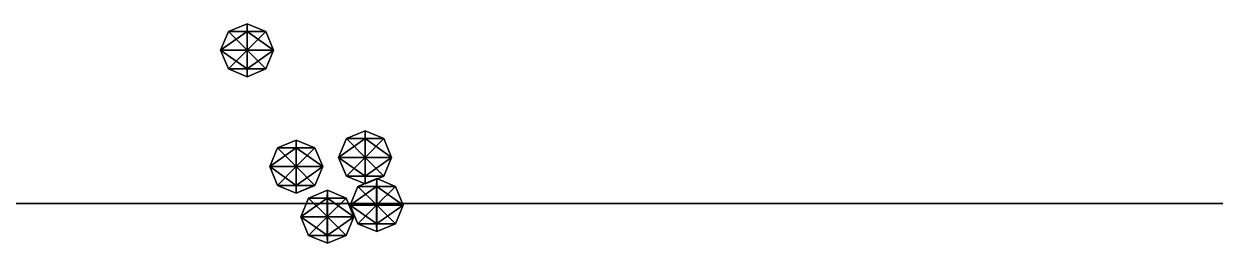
# Model space of a CAD drawing. Header units: metres. Extents: x -221 to 289, y -256 to 250.
# Drawn here: x -67.1 to 112.7, y -256 to -222.8 of the extents above; entities that cross this region are included whole.
import ezdxf

# ---------------------------------------------------------------- set-up
doc = ezdxf.new("R2010")
doc.units = ezdxf.units.M

msp = doc.modelspace()

# ---------------------------------------------------------------- linework, layer by layer
for p, q in [((-33.438538, -222.83356, -672.4853), (-36.26695, -224.00513, -672.4758)), ((-33.438538, -222.83356, -672.4853), (-33.447998, -224.00513, -675.3137)), ((-33.438538, -222.83356, -672.4853), (-30.610126, -224.00513, -672.49475)), ((-33.438538, -222.83356, -672.4853), (-33.429077, -224.00513, -669.65686)), ((-36.26695, -224.00513, -672.4758), (-37.438515, -226.83356, -672.4719)), ((-33.447998, -224.00513, -675.3137), (-37.438515, -226.83356, -672.4719)), ((-33.429077, -224.00513, -669.65686), (-36.26695, -224.00513, -672.4758)), ((-36.26695, -224.00513, -672.4758), (-33.447998, -224.00513, -675.3137)), ((-36.26695, -224.00513, -672.4758), (-33.42516, -226.83356, -668.4853)), ((-33.447998, -224.00513, -675.3137), (-33.451916, -226.83356, -676.4853)), ((-30.610126, -224.00513, -672.49475), (-33.451916, -226.83356, -676.4853)), ((-33.447998, -224.00513, -675.3137), (-30.610126, -224.00513, -672.49475)), ((-30.610126, -224.00513, -672.49475), (-33.429077, -224.00513, -669.65686)), ((-33.429077, -224.00513, -669.65686), (-29.43856, -226.83356, -672.49866)), ((-33.429077, -224.00513, -669.65686), (-33.42516, -226.83356, -668.4853)), ((-30.610126, -224.00513, -672.49475), (-29.43856, -226.83356, -672.49866)), ((-33.42516, -226.83356, -668.4853), (-37.438515, -226.83356, -672.4719)), ((-37.438515, -226.83356, -672.4719), (-33.451916, -226.83356, -676.4853)), ((-37.438515, -226.83356, -672.4719), (-33.429077, -229.66199, -669.65686)), ((-37.438515, -226.83356, -672.4719), (-36.26695, -229.66199, -672.4758)), ((-33.451916, -226.83356, -676.4853), (-36.26695, -229.66199, -672.4758)), ((-33.451916, -226.83356, -676.4853), (-29.43856, -226.83356, -672.49866)), ((-33.451916, -226.83356, -676.4853), (-33.447998, -229.66199, -675.3137)), ((-29.43856, -226.83356, -672.49866), (-33.447998, -229.66199, -675.3137)), ((-33.42516, -226.83356, -668.4853), (-33.429077, -229.66199, -669.65686)), ((-29.43856, -226.83356, -672.49866), (-33.42516, -226.83356, -668.4853)), ((-33.42516, -226.83356, -668.4853), (-30.610126, -229.66199, -672.49475)), ((-29.43856, -226.83356, -672.49866), (-30.610126, -229.66199, -672.49475)), ((-33.429077, -229.66199, -669.65686), (-36.26695, -229.66199, -672.4758)), ((-36.26695, -229.66199, -672.4758), (-33.447998, -229.66199, -675.3137)), ((-36.26695, -229.66199, -672.4758), (-33.438538, -230.83356, -672.4853)), ((-33.447998, -229.66199, -675.3137), (-30.610126, -229.66199, -672.49475)), ((-33.447998, -229.66199, -675.3137), (-33.438538, -230.83356, -672.4853)), ((-30.610126, -229.66199, -672.49475), (-33.438538, -230.83356, -672.4853)), ((-33.429077, -229.66199, -669.65686), (-33.438538, -230.83356, -672.4853)), ((-30.610126, -229.66199, -672.49475), (-33.429077, -229.66199, -669.65686)), ((-15.62854, -239.02089, -671.1368), (-18.456951, -240.19246, -671.1273)), ((-15.62854, -239.02089, -671.1368), (-15.638, -240.19246, -673.9652)), ((-15.62854, -239.02089, -671.1368), (-12.800129, -240.19246, -671.14624)), ((-15.62854, -239.02089, -671.1368), (-15.619081, -240.19246, -668.30835)), ((-26.026245, -240.42336, -666.2519), (-28.854656, -241.59492, -666.24243)), ((-26.026245, -240.42336, -666.2519), (-26.035706, -241.59492, -669.0803)), ((-26.026245, -240.42336, -666.2519), (-23.197834, -241.59492, -666.26135)), ((-26.026245, -240.42336, -666.2519), (-26.016785, -241.59492, -663.42346)), ((-18.456951, -240.19246, -671.1273), (-19.628517, -243.02089, -671.1234)), ((-15.638, -240.19246, -673.9652), (-19.628517, -243.02089, -671.1234)), ((-15.619081, -240.19246, -668.30835), (-18.456951, -240.19246, -671.1273)), ((-18.456951, -240.19246, -671.1273), (-15.638, -240.19246, -673.9652)), ((-18.456951, -240.19246, -671.1273), (-15.615162, -243.02089, -667.1368)), ((-15.638, -240.19246, -673.9652), (-15.641918, -243.02089, -675.1368)), ((-12.800129, -240.19246, -671.14624), (-15.641918, -243.02089, -675.1368)), ((-15.638, -240.19246, -673.9652), (-12.800129, -240.19246, -671.14624)), ((-12.800129, -240.19246, -671.14624), (-15.619081, -240.19246, -668.30835)), ((-15.619081, -240.19246, -668.30835), (-11.628562, -243.02089, -671.15015)), ((-15.619081, -240.19246, -668.30835), (-15.615162, -243.02089, -667.1368)), ((-12.800129, -240.19246, -671.14624), (-11.628562, -243.02089, -671.15015)), ((-28.854656, -241.59492, -666.24243), (-30.026222, -244.42336, -666.2385)), ((-26.035706, -241.59492, -669.0803), (-30.026222, -244.42336, -666.2385)), ((-26.016785, -241.59492, -663.42346), (-28.854656, -241.59492, -666.24243)), ((-28.854656, -241.59492, -666.24243), (-26.035706, -241.59492, -669.0803)), ((-28.854656, -241.59492, -666.24243), (-26.012867, -244.42336, -662.2519)), ((-26.035706, -241.59492, -669.0803), (-26.039623, -244.42336, -670.2519)), ((-23.197834, -241.59492, -666.26135), (-26.039623, -244.42336, -670.2519)), ((-26.035706, -241.59492, -669.0803), (-23.197834, -241.59492, -666.26135)), ((-23.197834, -241.59492, -666.26135), (-26.016785, -241.59492, -663.42346)), ((-26.016785, -241.59492, -663.42346), (-22.026268, -244.42336, -666.26526)), ((-26.016785, -241.59492, -663.42346), (-26.012867, -244.42336, -662.2519)), ((-23.197834, -241.59492, -666.26135), (-22.026268, -244.42336, -666.26526)), ((-26.012867, -244.42336, -662.2519), (-30.026222, -244.42336, -666.2385)), ((-30.026222, -244.42336, -666.2385), (-26.039623, -244.42336, -670.2519)), ((-30.026222, -244.42336, -666.2385), (-26.016785, -247.25179, -663.42346)), ((-30.026222, -244.42336, -666.2385), (-28.854656, -247.25179, -666.24243)), ((-26.039623, -244.42336, -670.2519), (-28.854656, -247.25179, -666.24243)), ((-26.039623, -244.42336, -670.2519), (-22.026268, -244.42336, -666.26526)), ((-26.039623, -244.42336, -670.2519), (-26.035706, -247.25179, -669.0803)), ((-22.026268, -244.42336, -666.26526), (-26.035706, -247.25179, -669.0803)), ((-26.012867, -244.42336, -662.2519), (-26.016785, -247.25179, -663.42346)), ((-22.026268, -244.42336, -666.26526), (-26.012867, -244.42336, -662.2519)), ((-26.012867, -244.42336, -662.2519), (-23.197834, -247.25179, -666.26135)), ((-22.026268, -244.42336, -666.26526), (-23.197834, -247.25179, -666.26135)), ((-15.615162, -243.02089, -667.1368), (-19.628517, -243.02089, -671.1234)), ((-19.628517, -243.02089, -671.1234), (-15.641918, -243.02089, -675.1368)), ((-19.628517, -243.02089, -671.1234), (-15.619081, -245.84932, -668.30835)), ((-19.628517, -243.02089, -671.1234), (-18.456951, -245.84932, -671.1273)), ((-15.641918, -243.02089, -675.1368), (-18.456951, -245.84932, -671.1273)), ((-15.641918, -243.02089, -675.1368), (-11.628562, -243.02089, -671.15015)), ((-15.641918, -243.02089, -675.1368), (-15.638, -245.84932, -673.9652)), ((-11.628562, -243.02089, -671.15015), (-15.638, -245.84932, -673.9652)), ((-15.615162, -243.02089, -667.1368), (-15.619081, -245.84932, -668.30835)), ((-11.628562, -243.02089, -671.15015), (-15.615162, -243.02089, -667.1368)), ((-15.615162, -243.02089, -667.1368), (-12.800129, -245.84932, -671.14624)), ((-11.628562, -243.02089, -671.15015), (-12.800129, -245.84932, -671.14624)), ((-15.619081, -245.84932, -668.30835), (-18.456951, -245.84932, -671.1273)), ((-18.456951, -245.84932, -671.1273), (-15.638, -245.84932, -673.9652)), ((-18.456951, -245.84932, -671.1273), (-15.62854, -247.02089, -671.1368)), ((-13.875916, -246.23398, -668.46155), (-16.704327, -247.40555, -668.4521)), ((-15.638, -245.84932, -673.9652), (-12.800129, -245.84932, -671.14624)), ((-15.638, -245.84932, -673.9652), (-15.62854, -247.02089, -671.1368)), ((-12.800129, -245.84932, -671.14624), (-15.62854, -247.02089, -671.1368)), ((-15.619081, -245.84932, -668.30835), (-15.62854, -247.02089, -671.1368)), ((-12.800129, -245.84932, -671.14624), (-15.619081, -245.84932, -668.30835)), ((-13.875916, -246.23398, -668.46155), (-13.885375, -247.40555, -671.29)), ((-13.875916, -246.23398, -668.46155), (-11.047504, -247.40555, -668.471)), ((-13.875916, -246.23398, -668.46155), (-13.866456, -247.40555, -665.6331)), ((-26.016785, -247.25179, -663.42346), (-28.854656, -247.25179, -666.24243)), ((-28.854656, -247.25179, -666.24243), (-26.035706, -247.25179, -669.0803)), ((-28.854656, -247.25179, -666.24243), (-26.026245, -248.42336, -666.2519)), ((-26.035706, -247.25179, -669.0803), (-23.197834, -247.25179, -666.26135)), ((-26.035706, -247.25179, -669.0803), (-26.026245, -248.42336, -666.2519)), ((-23.197834, -247.25179, -666.26135), (-26.026245, -248.42336, -666.2519)), ((-26.016785, -247.25179, -663.42346), (-26.026245, -248.42336, -666.2519)), ((-23.197834, -247.25179, -666.26135), (-26.016785, -247.25179, -663.42346)), ((-21.323456, -248, -673.6062), (-24.151867, -249.17157, -673.59674)), ((-21.323456, -248, -673.6062), (-21.332916, -249.17157, -676.43463)), ((-21.323456, -248, -673.6062), (-18.495045, -249.17157, -673.61566)), ((-21.323456, -248, -673.6062), (-21.313995, -249.17157, -670.7778)), ((-16.704327, -247.40555, -668.4521), (-17.875893, -250.23398, -668.4482)), ((-13.885375, -247.40555, -671.29), (-17.875893, -250.23398, -668.4482)), ((-13.866456, -247.40555, -665.6331), (-16.704327, -247.40555, -668.4521)), ((-16.704327, -247.40555, -668.4521), (-13.885375, -247.40555, -671.29)), ((-16.704327, -247.40555, -668.4521), (-13.862537, -250.23398, -664.46155)), ((-13.885375, -247.40555, -671.29), (-13.889294, -250.23398, -672.46155)), ((-11.047504, -247.40555, -668.471), (-13.889294, -250.23398, -672.46155)), ((-13.885375, -247.40555, -671.29), (-11.047504, -247.40555, -668.471)), ((-11.047504, -247.40555, -668.471), (-13.866456, -247.40555, -665.6331)), ((-13.866456, -247.40555, -665.6331), (-9.875937, -250.23398, -668.4749)), ((-13.866456, -247.40555, -665.6331), (-13.862537, -250.23398, -664.46155)), ((-11.047504, -247.40555, -668.471), (-9.875937, -250.23398, -668.4749)), ((-24.151867, -249.17157, -673.59674), (-25.323433, -252, -673.59283)), ((-21.332916, -249.17157, -676.43463), (-25.323433, -252, -673.59283)), ((-21.313995, -249.17157, -670.7778), (-24.151867, -249.17157, -673.59674)), ((-24.151867, -249.17157, -673.59674), (-21.332916, -249.17157, -676.43463)), ((-24.151867, -249.17157, -673.59674), (-21.310078, -252, -669.6062)), ((-21.332916, -249.17157, -676.43463), (-21.336834, -252, -677.6062)), ((-18.495045, -249.17157, -673.61566), (-21.336834, -252, -677.6062)), ((-21.332916, -249.17157, -676.43463), (-18.495045, -249.17157, -673.61566)), ((-18.495045, -249.17157, -673.61566), (-21.313995, -249.17157, -670.7778)), ((-21.313995, -249.17157, -670.7778), (-17.323479, -252, -673.61957)), ((-21.313995, -249.17157, -670.7778), (-21.310078, -252, -669.6062)), ((-18.495045, -249.17157, -673.61566), (-17.323479, -252, -673.61957)), ((282.23785, -250, -1012.2637), (-217.75938, -250, -1010.5914)), ((-217.75938, -250, -1010.5914), (282.23785, -250, -1012.2637)), ((282.23785, -250, -1012.2637), (-217.75938, -250, -1010.5914)), ((-217.75938, -250, -1010.5914), (282.23785, -250, -1012.2637)), ((282.23785, -250, -1012.2637), (-217.75938, -250, -1010.5914)), ((-217.75938, -250, -1010.5914), (282.23785, -250, -1012.2637)), ((282.23785, -250, -1012.2637), (-217.75938, -250, -1010.5914)), ((-217.75938, -250, -1010.5914), (282.23785, -250, -1012.2637)), ((282.23785, -250, -1012.2637), (-217.75938, -250, -1010.5914)), ((-217.75938, -250, -1010.5914), (282.23785, -250, -1012.2637)), ((282.23785, -250, -1012.2637), (-217.75938, -250, -1010.5914)), ((-217.75938, -250, -1010.5914), (282.23785, -250, -1012.2637)), ((282.23785, -250, -1012.2637), (-217.75938, -250, -1010.5914)), ((-217.75938, -250, -1010.5914), (282.23785, -250, -1012.2637)), ((282.23785, -250, -1012.2637), (-217.75938, -250, -1010.5914)), ((-217.75938, -250, -1010.5914), (282.23785, -250, -1012.2637)), ((282.23785, -250, -1012.2637), (-217.75938, -250, -1010.5914)), ((-217.75938, -250, -1010.5914), (282.23785, -250, -1012.2637)), ((282.23785, -250, -1012.2637), (-217.75938, -250, -1010.5914)), ((-217.75938, -250, -1010.5914), (282.23785, -250, -1012.2637)), ((282.23785, -250, -1012.2637), (-217.75938, -250, -1010.5914)), ((-217.75938, -250, -1010.5914), (282.23785, -250, -1012.2637)), ((282.23785, -250, -1012.2637), (-217.75938, -250, -1010.5914)), ((-217.75938, -250, -1010.5914), (282.23785, -250, -1012.2637)), ((282.23785, -250, -1012.2637), (-217.75938, -250, -1010.5914)), ((-217.75938, -250, -1010.5914), (282.23785, -250, -1012.2637)), ((282.23785, -250, -1012.2637), (-217.75938, -250, -1010.5914)), ((-217.75938, -250, -1010.5914), (282.23785, -250, -1012.2637)), ((282.23785, -250, -1012.2637), (-217.75938, -250, -1010.5914)), ((-217.75938, -250, -1010.5914), (282.23785, -250, -1012.2637)), ((282.23785, -250, -1012.2637), (-217.75938, -250, -1010.5914)), ((-217.75938, -250, -1010.5914), (282.23785, -250, -1012.2637)), ((282.23785, -250, -1012.2637), (-217.75938, -250, -1010.5914)), ((-217.75938, -250, -1010.5914), (282.23785, -250, -1012.2637)), ((282.23785, -250, -1012.2637), (-217.75938, -250, -1010.5914)), ((-217.75938, -250, -1010.5914), (282.23785, -250, -1012.2637)), ((282.23785, -250, -1012.2637), (-217.75938, -250, -1010.5914)), ((-217.75938, -250, -1010.5914), (282.23785, -250, -1012.2637)), ((282.23785, -250, -1012.2637), (-217.75938, -250, -1010.5914)), ((-217.75938, -250, -1010.5914), (282.23785, -250, -1012.2637)), ((282.23785, -250, -1012.2637), (-217.75938, -250, -1010.5914)), ((-217.75938, -250, -1010.5914), (282.23785, -250, -1012.2637)), ((282.23785, -250, -1012.2637), (-217.75938, -250, -1010.5914)), ((-217.75938, -250, -1010.5914), (282.23785, -250, -1012.2637)), ((282.23785, -250, -1012.2637), (-217.75938, -250, -1010.5914)), ((-217.75938, -250, -1010.5914), (282.23785, -250, -1012.2637)), ((282.23785, -250, -1012.2637), (-217.75938, -250, -1010.5914)), ((-217.75938, -250, -1010.5914), (282.23785, -250, -1012.2637)), ((282.23785, -250, -1012.2637), (-217.75938, -250, -1010.5914)), ((-217.75938, -250, -1010.5914), (282.23785, -250, -1012.2637)), ((282.23785, -250, -1012.2637), (-217.75938, -250, -1010.5914)), ((-217.75938, -250, -1010.5914), (282.23785, -250, -1012.2637)), ((282.23785, -250, -1012.2637), (-217.75938, -250, -1010.5914)), ((-217.75938, -250, -1010.5914), (282.23785, -250, -1012.2637)), ((282.23785, -250, -1012.2637), (-217.75938, -250, -1010.5914)), ((-217.75938, -250, -1010.5914), (282.23785, -250, -1012.2637)), ((282.23785, -250, -1012.2637), (-217.75938, -250, -1010.5914)), ((-217.75938, -250, -1010.5914), (282.23785, -250, -1012.2637)), ((282.23785, -250, -1012.2637), (-217.75938, -250, -1010.5914)), ((-217.75938, -250, -1010.5914), (282.23785, -250, -1012.2637)), ((282.23785, -250, -1012.2637), (-217.75938, -250, -1010.5914)), ((-217.75938, -250, -1010.5914), (282.23785, -250, -1012.2637)), ((282.23785, -250, -1012.2637), (-217.75938, -250, -1010.5914)), ((-217.75938, -250, -1010.5914), (282.23785, -250, -1012.2637)), ((282.23785, -250, -1012.2637), (-217.75938, -250, -1010.5914)), ((-217.75938, -250, -1010.5914), (282.23785, -250, -1012.2637)), ((282.23785, -250, -1012.2637), (-217.75938, -250, -1010.5914)), ((-217.75938, -250, -1010.5914), (282.23785, -250, -1012.2637)), ((282.23785, -250, -1012.2637), (-217.75938, -250, -1010.5914)), ((-217.75938, -250, -1010.5914), (282.23785, -250, -1012.2637)), ((282.23785, -250, -1012.2637), (-217.75938, -250, -1010.5914)), ((-217.75938, -250, -1010.5914), (282.23785, -250, -1012.2637)), ((282.23785, -250, -1012.2637), (-217.75938, -250, -1010.5914)), ((-217.75938, -250, -1010.5914), (282.23785, -250, -1012.2637)), ((282.23785, -250, -1012.2637), (-217.75938, -250, -1010.5914)), ((-217.75938, -250, -1010.5914), (282.23785, -250, -1012.2637)), ((282.23785, -250, -1012.2637), (-217.75938, -250, -1010.5914)), ((-217.75938, -250, -1010.5914), (282.23785, -250, -1012.2637)), ((282.23785, -250, -1012.2637), (-217.75938, -250, -1010.5914)), ((-217.75938, -250, -1010.5914), (282.23785, -250, -1012.2637)), ((282.23785, -250, -1012.2637), (-217.75938, -250, -1010.5914)), ((-217.75938, -250, -1010.5914), (282.23785, -250, -1012.2637)), ((282.23785, -250, -1012.2637), (-217.75938, -250, -1010.5914)), ((-217.75938, -250, -1010.5914), (282.23785, -250, -1012.2637)), ((282.23785, -250, -1012.2637), (-217.75938, -250, -1010.5914)), ((-217.75938, -250, -1010.5914), (282.23785, -250, -1012.2637)), ((282.23785, -250, -1012.2637), (-217.75938, -250, -1010.5914)), ((-217.75938, -250, -1010.5914), (282.23785, -250, -1012.2637)), ((282.23785, -250, -1012.2637), (-217.75938, -250, -1010.5914)), ((-217.75938, -250, -1010.5914), (282.23785, -250, -1012.2637)), ((282.23785, -250, -1012.2637), (-217.75938, -250, -1010.5914)), ((-217.75938, -250, -1010.5914), (282.23785, -250, -1012.2637)), ((282.23785, -250, -1012.2637), (-217.75938, -250, -1010.5914)), ((-217.75938, -250, -1010.5914), (282.23785, -250, -1012.2637)), ((282.23785, -250, -1012.2637), (-217.75938, -250, -1010.5914)), ((-217.75938, -250, -1010.5914), (282.23785, -250, -1012.2637)), ((282.23785, -250, -1012.2637), (-217.75938, -250, -1010.5914)), ((-217.75938, -250, -1010.5914), (282.23785, -250, -1012.2637)), ((282.23785, -250, -1012.2637), (-217.75938, -250, -1010.5914)), ((-217.75938, -250, -1010.5914), (282.23785, -250, -1012.2637)), ((282.23785, -250, -1012.2637), (-217.75938, -250, -1010.5914)), ((-217.75938, -250, -1010.5914), (282.23785, -250, -1012.2637)), ((282.23785, -250, -1012.2637), (-217.75938, -250, -1010.5914)), ((-217.75938, -250, -1010.5914), (282.23785, -250, -1012.2637)), ((282.23785, -250, -1012.2637), (-217.75938, -250, -1010.5914)), ((-217.75938, -250, -1010.5914), (282.23785, -250, -1012.2637)), ((282.23785, -250, -1012.2637), (-217.75938, -250, -1010.5914)), ((-217.75938, -250, -1010.5914), (282.23785, -250, -1012.2637)), ((282.23785, -250, -1012.2637), (-217.75938, -250, -1010.5914)), ((-217.75938, -250, -1010.5914), (282.23785, -250, -1012.2637)), ((282.23785, -250, -1012.2637), (-217.75938, -250, -1010.5914)), ((-217.75938, -250, -1010.5914), (282.23785, -250, -1012.2637)), ((282.23785, -250, -1012.2637), (-217.75938, -250, -1010.5914)), ((-217.75938, -250, -1010.5914), (282.23785, -250, -1012.2637)), ((282.23785, -250, -1012.2637), (-217.75938, -250, -1010.5914)), ((-217.75938, -250, -1010.5914), (282.23785, -250, -1012.2637)), ((282.23785, -250, -1012.2637), (-217.75938, -250, -1010.5914)), ((-217.75938, -250, -1010.5914), (282.23785, -250, -1012.2637)), ((282.23785, -250, -1012.2637), (-217.75938, -250, -1010.5914)), ((-217.75938, -250, -1010.5914), (282.23785, -250, -1012.2637)), ((282.23785, -250, -1012.2637), (-217.75938, -250, -1010.5914)), ((-217.75938, -250, -1010.5914), (282.23785, -250, -1012.2637)), ((282.23785, -250, -1012.2637), (-217.75938, -250, -1010.5914)), ((-217.75938, -250, -1010.5914), (282.23785, -250, -1012.2637)), ((282.23785, -250, -1012.2637), (-217.75938, -250, -1010.5914)), ((-217.75938, -250, -1010.5914), (282.23785, -250, -1012.2637)), ((282.23785, -250, -1012.2637), (-217.75938, -250, -1010.5914)), ((-217.75938, -250, -1010.5914), (282.23785, -250, -1012.2637)), ((282.23785, -250, -1012.2637), (-217.75938, -250, -1010.5914)), ((-217.75938, -250, -1010.5914), (282.23785, -250, -1012.2637)), ((282.23785, -250, -1012.2637), (-217.75938, -250, -1010.5914)), ((-217.75938, -250, -1010.5914), (282.23785, -250, -1012.2637)), ((282.23785, -250, -1012.2637), (-217.75938, -250, -1010.5914)), ((-217.75938, -250, -1010.5914), (282.23785, -250, -1012.2637)), ((282.23785, -250, -1012.2637), (-217.75938, -250, -1010.5914)), ((-217.75938, -250, -1010.5914), (282.23785, -250, -1012.2637)), ((282.23785, -250, -1012.2637), (-217.75938, -250, -1010.5914)), ((-217.75938, -250, -1010.5914), (282.23785, -250, -1012.2637)), ((282.23785, -250, -1012.2637), (-217.75938, -250, -1010.5914)), ((-217.75938, -250, -1010.5914), (282.23785, -250, -1012.2637)), ((282.23785, -250, -1012.2637), (-217.75938, -250, -1010.5914)), ((-217.75938, -250, -1010.5914), (282.23785, -250, -1012.2637)), ((282.23785, -250, -1012.2637), (-217.75938, -250, -1010.5914)), ((-217.75938, -250, -1010.5914), (282.23785, -250, -1012.2637)), ((282.23785, -250, -1012.2637), (-217.75938, -250, -1010.5914)), ((-217.75938, -250, -1010.5914), (282.23785, -250, -1012.2637)), ((282.23785, -250, -1012.2637), (-217.75938, -250, -1010.5914)), ((-217.75938, -250, -1010.5914), (282.23785, -250, -1012.2637)), ((282.23785, -250, -1012.2637), (-217.75938, -250, -1010.5914)), ((-217.75938, -250, -1010.5914), (282.23785, -250, -1012.2637)), ((282.23785, -250, -1012.2637), (-217.75938, -250, -1010.5914)), ((-217.75938, -250, -1010.5914), (282.23785, -250, -1012.2637)), ((282.23785, -250, -1012.2637), (-217.75938, -250, -1010.5914)), ((-217.75938, -250, -1010.5914), (282.23785, -250, -1012.2637)), ((282.23785, -250, -1012.2637), (-217.75938, -250, -1010.5914)), ((-217.75938, -250, -1010.5914), (282.23785, -250, -1012.2637)), ((282.23785, -250, -1012.2637), (-217.75938, -250, -1010.5914)), ((-217.75938, -250, -1010.5914), (282.23785, -250, -1012.2637)), ((282.23785, -250, -1012.2637), (-217.75938, -250, -1010.5914)), ((-217.75938, -250, -1010.5914), (282.23785, -250, -1012.2637)), ((282.23785, -250, -1012.2637), (-217.75938, -250, -1010.5914)), ((-217.75938, -250, -1010.5914), (282.23785, -250, -1012.2637)), ((282.23785, -250, -1012.2637), (-217.75938, -250, -1010.5914)), ((-217.75938, -250, -1010.5914), (282.23785, -250, -1012.2637)), ((282.23785, -250, -1012.2637), (-217.75938, -250, -1010.5914)), ((-217.75938, -250, -1010.5914), (282.23785, -250, -1012.2637)), ((282.23785, -250, -1012.2637), (-217.75938, -250, -1010.5914)), ((-217.75938, -250, -1010.5914), (282.23785, -250, -1012.2637)), ((282.23785, -250, -1012.2637), (-217.75938, -250, -1010.5914)), ((-217.75938, -250, -1010.5914), (282.23785, -250, -1012.2637)), ((282.23785, -250, -1012.2637), (-217.75938, -250, -1010.5914)), ((-217.75938, -250, -1010.5914), (282.23785, -250, -1012.2637)), ((282.23785, -250, -1012.2637), (-217.75938, -250, -1010.5914)), ((-217.75938, -250, -1010.5914), (282.23785, -250, -1012.2637)), ((282.23785, -250, -1012.2637), (-217.75938, -250, -1010.5914)), ((-217.75938, -250, -1010.5914), (282.23785, -250, -1012.2637)), ((282.23785, -250, -1012.2637), (-217.75938, -250, -1010.5914)), ((-217.75938, -250, -1010.5914), (282.23785, -250, -1012.2637)), ((282.23785, -250, -1012.2637), (-217.75938, -250, -1010.5914)), ((-217.75938, -250, -1010.5914), (282.23785, -250, -1012.2637)), ((282.23785, -250, -1012.2637), (-217.75938, -250, -1010.5914)), ((-217.75938, -250, -1010.5914), (282.23785, -250, -1012.2637)), ((282.23785, -250, -1012.2637), (-217.75938, -250, -1010.5914)), ((-217.75938, -250, -1010.5914), (282.23785, -250, -1012.2637)), ((282.23785, -250, -1012.2637), (-217.75938, -250, -1010.5914)), ((-217.75938, -250, -1010.5914), (282.23785, -250, -1012.2637)), ((282.23785, -250, -1012.2637), (-217.75938, -250, -1010.5914)), ((-217.75938, -250, -1010.5914), (282.23785, -250, -1012.2637)), ((282.23785, -250, -1012.2637), (-217.75938, -250, -1010.5914)), ((-217.75938, -250, -1010.5914), (282.23785, -250, -1012.2637)), ((282.23785, -250, -1012.2637), (-217.75938, -250, -1010.5914)), ((-217.75938, -250, -1010.5914), (282.23785, -250, -1012.2637)), ((282.23785, -250, -1012.2637), (-217.75938, -250, -1010.5914)), ((-217.75938, -250, -1010.5914), (282.23785, -250, -1012.2637)), ((282.23785, -250, -1012.2637), (-217.75938, -250, -1010.5914)), ((-217.75938, -250, -1010.5914), (282.23785, -250, -1012.2637)), ((282.23785, -250, -1012.2637), (-217.75938, -250, -1010.5914)), ((-217.75938, -250, -1010.5914), (282.23785, -250, -1012.2637)), ((282.23785, -250, -1012.2637), (-217.75938, -250, -1010.5914)), ((-217.75938, -250, -1010.5914), (282.23785, -250, -1012.2637)), ((-216.08711, -250, -510.59415), (283.9101, -250, -512.2664)), ((283.9101, -250, -512.2664), (-216.08711, -250, -510.59415)), ((-216.08711, -250, -510.59415), (283.9101, -250, -512.2664)), ((283.9101, -250, -512.2664), (-216.08711, -250, -510.59415)), ((-216.08711, -250, -510.59415), (283.9101, -250, -512.2664)), ((283.9101, -250, -512.2664), (-216.08711, -250, -510.59415)), ((-216.08711, -250, -510.59415), (283.9101, -250, -512.2664)), ((283.9101, -250, -512.2664), (-216.08711, -250, -510.59415)), ((-216.08711, -250, -510.59415), (283.9101, -250, -512.2664)), ((283.9101, -250, -512.2664), (-216.08711, -250, -510.59415)), ((-216.08711, -250, -510.59415), (283.9101, -250, -512.2664)), ((283.9101, -250, -512.2664), (-216.08711, -250, -510.59415)), ((-216.08711, -250, -510.59415), (283.9101, -250, -512.2664)), ((283.9101, -250, -512.2664), (-216.08711, -250, -510.59415)), ((-216.08711, -250, -510.59415), (283.9101, -250, -512.2664)), ((283.9101, -250, -512.2664), (-216.08711, -250, -510.59415)), ((-216.08711, -250, -510.59415), (283.9101, -250, -512.2664)), ((283.9101, -250, -512.2664), (-216.08711, -250, -510.59415)), ((-216.08711, -250, -510.59415), (283.9101, -250, -512.2664)), ((283.9101, -250, -512.2664), (-216.08711, -250, -510.59415)), ((-216.08711, -250, -510.59415), (283.9101, -250, -512.2664)), ((283.9101, -250, -512.2664), (-216.08711, -250, -510.59415)), ((-216.08711, -250, -510.59415), (283.9101, -250, -512.2664)), ((283.9101, -250, -512.2664), (-216.08711, -250, -510.59415)), ((-216.08711, -250, -510.59415), (283.9101, -250, -512.2664)), ((283.9101, -250, -512.2664), (-216.08711, -250, -510.59415)), ((-216.08711, -250, -510.59415), (283.9101, -250, -512.2664)), ((283.9101, -250, -512.2664), (-216.08711, -250, -510.59415)), ((-216.08711, -250, -510.59415), (283.9101, -250, -512.2664)), ((283.9101, -250, -512.2664), (-216.08711, -250, -510.59415)), ((-216.08711, -250, -510.59415), (283.9101, -250, -512.2664)), ((283.9101, -250, -512.2664), (-216.08711, -250, -510.59415)), ((-216.08711, -250, -510.59415), (283.9101, -250, -512.2664)), ((283.9101, -250, -512.2664), (-216.08711, -250, -510.59415)), ((-216.08711, -250, -510.59415), (283.9101, -250, -512.2664)), ((283.9101, -250, -512.2664), (-216.08711, -250, -510.59415)), ((-216.08711, -250, -510.59415), (283.9101, -250, -512.2664)), ((283.9101, -250, -512.2664), (-216.08711, -250, -510.59415)), ((-216.08711, -250, -510.59415), (283.9101, -250, -512.2664)), ((283.9101, -250, -512.2664), (-216.08711, -250, -510.59415)), ((-216.08711, -250, -510.59415), (283.9101, -250, -512.2664)), ((283.9101, -250, -512.2664), (-216.08711, -250, -510.59415)), ((-216.08711, -250, -510.59415), (283.9101, -250, -512.2664)), ((283.9101, -250, -512.2664), (-216.08711, -250, -510.59415)), ((-216.08711, -250, -510.59415), (283.9101, -250, -512.2664)), ((283.9101, -250, -512.2664), (-216.08711, -250, -510.59415)), ((-216.08711, -250, -510.59415), (283.9101, -250, -512.2664)), ((283.9101, -250, -512.2664), (-216.08711, -250, -510.59415)), ((-216.08711, -250, -510.59415), (283.9101, -250, -512.2664)), ((283.9101, -250, -512.2664), (-216.08711, -250, -510.59415)), ((-216.08711, -250, -510.59415), (283.9101, -250, -512.2664)), ((283.9101, -250, -512.2664), (-216.08711, -250, -510.59415)), ((-216.08711, -250, -510.59415), (283.9101, -250, -512.2664)), ((283.9101, -250, -512.2664), (-216.08711, -250, -510.59415)), ((-216.08711, -250, -510.59415), (283.9101, -250, -512.2664)), ((283.9101, -250, -512.2664), (-216.08711, -250, -510.59415)), ((-216.08711, -250, -510.59415), (283.9101, -250, -512.2664)), ((283.9101, -250, -512.2664), (-216.08711, -250, -510.59415)), ((-216.08711, -250, -510.59415), (283.9101, -250, -512.2664)), ((283.9101, -250, -512.2664), (-216.08711, -250, -510.59415)), ((-216.08711, -250, -510.59415), (283.9101, -250, -512.2664)), ((283.9101, -250, -512.2664), (-216.08711, -250, -510.59415)), ((-216.08711, -250, -510.59415), (283.9101, -250, -512.2664)), ((283.9101, -250, -512.2664), (-216.08711, -250, -510.59415)), ((-216.08711, -250, -510.59415), (283.9101, -250, -512.2664)), ((283.9101, -250, -512.2664), (-216.08711, -250, -510.59415)), ((-216.08711, -250, -510.59415), (283.9101, -250, -512.2664)), ((283.9101, -250, -512.2664), (-216.08711, -250, -510.59415)), ((-216.08711, -250, -510.59415), (283.9101, -250, -512.2664)), ((283.9101, -250, -512.2664), (-216.08711, -250, -510.59415)), ((-216.08711, -250, -510.59415), (283.9101, -250, -512.2664)), ((283.9101, -250, -512.2664), (-216.08711, -250, -510.59415)), ((-216.08711, -250, -510.59415), (283.9101, -250, -512.2664)), ((283.9101, -250, -512.2664), (-216.08711, -250, -510.59415)), ((-216.08711, -250, -510.59415), (283.9101, -250, -512.2664)), ((283.9101, -250, -512.2664), (-216.08711, -250, -510.59415)), ((-216.08711, -250, -510.59415), (283.9101, -250, -512.2664)), ((283.9101, -250, -512.2664), (-216.08711, -250, -510.59415)), ((-216.08711, -250, -510.59415), (283.9101, -250, -512.2664)), ((283.9101, -250, -512.2664), (-216.08711, -250, -510.59415)), ((-216.08711, -250, -510.59415), (283.9101, -250, -512.2664)), ((283.9101, -250, -512.2664), (-216.08711, -250, -510.59415)), ((-216.08711, -250, -510.59415), (283.9101, -250, -512.2664)), ((283.9101, -250, -512.2664), (-216.08711, -250, -510.59415)), ((-216.08711, -250, -510.59415), (283.9101, -250, -512.2664)), ((283.9101, -250, -512.2664), (-216.08711, -250, -510.59415)), ((-216.08711, -250, -510.59415), (283.9101, -250, -512.2664)), ((283.9101, -250, -512.2664), (-216.08711, -250, -510.59415)), ((-216.08711, -250, -510.59415), (283.9101, -250, -512.2664)), ((283.9101, -250, -512.2664), (-216.08711, -250, -510.59415)), ((-216.08711, -250, -510.59415), (283.9101, -250, -512.2664)), ((283.9101, -250, -512.2664), (-216.08711, -250, -510.59415)), ((-216.08711, -250, -510.59415), (283.9101, -250, -512.2664)), ((283.9101, -250, -512.2664), (-216.08711, -250, -510.59415)), ((-216.08711, -250, -510.59415), (283.9101, -250, -512.2664)), ((283.9101, -250, -512.2664), (-216.08711, -250, -510.59415)), ((-216.08711, -250, -510.59415), (283.9101, -250, -512.2664)), ((283.9101, -250, -512.2664), (-216.08711, -250, -510.59415)), ((-216.08711, -250, -510.59415), (283.9101, -250, -512.2664)), ((283.9101, -250, -512.2664), (-216.08711, -250, -510.59415)), ((-216.08711, -250, -510.59415), (283.9101, -250, -512.2664)), ((283.9101, -250, -512.2664), (-216.08711, -250, -510.59415)), ((-216.08711, -250, -510.59415), (283.9101, -250, -512.2664)), ((283.9101, -250, -512.2664), (-216.08711, -250, -510.59415)), ((-216.08711, -250, -510.59415), (283.9101, -250, -512.2664)), ((283.9101, -250, -512.2664), (-216.08711, -250, -510.59415)), ((-216.08711, -250, -510.59415), (283.9101, -250, -512.2664)), ((283.9101, -250, -512.2664), (-216.08711, -250, -510.59415)), ((-216.08711, -250, -510.59415), (283.9101, -250, -512.2664)), ((283.9101, -250, -512.2664), (-216.08711, -250, -510.59415)), ((-216.08711, -250, -510.59415), (283.9101, -250, -512.2664)), ((283.9101, -250, -512.2664), (-216.08711, -250, -510.59415)), ((-216.08711, -250, -510.59415), (283.9101, -250, -512.2664)), ((283.9101, -250, -512.2664), (-216.08711, -250, -510.59415)), ((-216.08711, -250, -510.59415), (283.9101, -250, -512.2664)), ((283.9101, -250, -512.2664), (-216.08711, -250, -510.59415)), ((-216.08711, -250, -510.59415), (283.9101, -250, -512.2664)), ((283.9101, -250, -512.2664), (-216.08711, -250, -510.59415)), ((-216.08711, -250, -510.59415), (283.9101, -250, -512.2664)), ((283.9101, -250, -512.2664), (-216.08711, -250, -510.59415)), ((-216.08711, -250, -510.59415), (283.9101, -250, -512.2664)), ((283.9101, -250, -512.2664), (-216.08711, -250, -510.59415)), ((-216.08711, -250, -510.59415), (283.9101, -250, -512.2664)), ((283.9101, -250, -512.2664), (-216.08711, -250, -510.59415)), ((-216.08711, -250, -510.59415), (283.9101, -250, -512.2664)), ((283.9101, -250, -512.2664), (-216.08711, -250, -510.59415)), ((-216.08711, -250, -510.59415), (283.9101, -250, -512.2664)), ((283.9101, -250, -512.2664), (-216.08711, -250, -510.59415)), ((-216.08711, -250, -510.59415), (283.9101, -250, -512.2664)), ((283.9101, -250, -512.2664), (-216.08711, -250, -510.59415)), ((-216.08711, -250, -510.59415), (283.9101, -250, -512.2664)), ((283.9101, -250, -512.2664), (-216.08711, -250, -510.59415)), ((-216.08711, -250, -510.59415), (283.9101, -250, -512.2664)), ((283.9101, -250, -512.2664), (-216.08711, -250, -510.59415)), ((-216.08711, -250, -510.59415), (283.9101, -250, -512.2664)), ((283.9101, -250, -512.2664), (-216.08711, -250, -510.59415)), ((-216.08711, -250, -510.59415), (283.9101, -250, -512.2664)), ((283.9101, -250, -512.2664), (-216.08711, -250, -510.59415)), ((-216.08711, -250, -510.59415), (283.9101, -250, -512.2664)), ((283.9101, -250, -512.2664), (-216.08711, -250, -510.59415)), ((-216.08711, -250, -510.59415), (283.9101, -250, -512.2664)), ((283.9101, -250, -512.2664), (-216.08711, -250, -510.59415)), ((-216.08711, -250, -510.59415), (283.9101, -250, -512.2664)), ((283.9101, -250, -512.2664), (-216.08711, -250, -510.59415)), ((-216.08711, -250, -510.59415), (283.9101, -250, -512.2664)), ((283.9101, -250, -512.2664), (-216.08711, -250, -510.59415)), ((-216.08711, -250, -510.59415), (283.9101, -250, -512.2664)), ((283.9101, -250, -512.2664), (-216.08711, -250, -510.59415)), ((-216.08711, -250, -510.59415), (283.9101, -250, -512.2664)), ((283.9101, -250, -512.2664), (-216.08711, -250, -510.59415)), ((-216.08711, -250, -510.59415), (283.9101, -250, -512.2664)), ((283.9101, -250, -512.2664), (-216.08711, -250, -510.59415)), ((-216.08711, -250, -510.59415), (283.9101, -250, -512.2664)), ((283.9101, -250, -512.2664), (-216.08711, -250, -510.59415)), ((-216.08711, -250, -510.59415), (283.9101, -250, -512.2664)), ((283.9101, -250, -512.2664), (-216.08711, -250, -510.59415)), ((-216.08711, -250, -510.59415), (283.9101, -250, -512.2664)), ((283.9101, -250, -512.2664), (-216.08711, -250, -510.59415)), ((-216.08711, -250, -510.59415), (283.9101, -250, -512.2664)), ((283.9101, -250, -512.2664), (-216.08711, -250, -510.59415)), ((-216.08711, -250, -510.59415), (283.9101, -250, -512.2664)), ((283.9101, -250, -512.2664), (-216.08711, -250, -510.59415)), ((-216.08711, -250, -510.59415), (283.9101, -250, -512.2664)), ((283.9101, -250, -512.2664), (-216.08711, -250, -510.59415)), ((-216.08711, -250, -510.59415), (283.9101, -250, -512.2664)), ((283.9101, -250, -512.2664), (-216.08711, -250, -510.59415)), ((-216.08711, -250, -510.59415), (283.9101, -250, -512.2664)), ((283.9101, -250, -512.2664), (-216.08711, -250, -510.59415)), ((-216.08711, -250, -510.59415), (283.9101, -250, -512.2664)), ((283.9101, -250, -512.2664), (-216.08711, -250, -510.59415)), ((-216.08711, -250, -510.59415), (283.9101, -250, -512.2664)), ((283.9101, -250, -512.2664), (-216.08711, -250, -510.59415)), ((-216.08711, -250, -510.59415), (283.9101, -250, -512.2664)), ((283.9101, -250, -512.2664), (-216.08711, -250, -510.59415)), ((-216.08711, -250, -510.59415), (283.9101, -250, -512.2664)), ((283.9101, -250, -512.2664), (-216.08711, -250, -510.59415)), ((-216.08711, -250, -510.59415), (283.9101, -250, -512.2664)), ((283.9101, -250, -512.2664), (-216.08711, -250, -510.59415)), ((-216.08711, -250, -510.59415), (283.9101, -250, -512.2664)), ((283.9101, -250, -512.2664), (-216.08711, -250, -510.59415)), ((-216.08711, -250, -510.59415), (283.9101, -250, -512.2664)), ((283.9101, -250, -512.2664), (-216.08711, -250, -510.59415)), ((-216.08711, -250, -510.59415), (283.9101, -250, -512.2664)), ((283.9101, -250, -512.2664), (-216.08711, -250, -510.59415)), ((-216.08711, -250, -510.59415), (283.9101, -250, -512.2664)), ((283.9101, -250, -512.2664), (-216.08711, -250, -510.59415)), ((-216.08711, -250, -510.59415), (283.9101, -250, -512.2664)), ((283.9101, -250, -512.2664), (-216.08711, -250, -510.59415)), ((-216.08711, -250, -510.59415), (283.9101, -250, -512.2664)), ((283.9101, -250, -512.2664), (-216.08711, -250, -510.59415)), ((-216.08711, -250, -510.59415), (283.9101, -250, -512.2664)), ((283.9101, -250, -512.2664), (-216.08711, -250, -510.59415)), ((-216.08711, -250, -510.59415), (283.9101, -250, -512.2664)), ((283.9101, -250, -512.2664), (-216.08711, -250, -510.59415)), ((-216.08711, -250, -510.59415), (283.9101, -250, -512.2664)), ((283.9101, -250, -512.2664), (-216.08711, -250, -510.59415)), ((-216.08711, -250, -510.59415), (283.9101, -250, -512.2664)), ((283.9101, -250, -512.2664), (-216.08711, -250, -510.59415)), ((-216.08711, -250, -510.59415), (283.9101, -250, -512.2664)), ((283.9101, -250, -512.2664), (-216.08711, -250, -510.59415)), ((-13.862537, -250.23398, -664.46155), (-17.875893, -250.23398, -668.4482)), ((-17.875893, -250.23398, -668.4482), (-13.889294, -250.23398, -672.46155)), ((-17.875893, -250.23398, -668.4482), (-13.866456, -253.06241, -665.6331)), ((-17.875893, -250.23398, -668.4482), (-16.704327, -253.06241, -668.4521)), ((-13.889294, -250.23398, -672.46155), (-16.704327, -253.06241, -668.4521)), ((-13.889294, -250.23398, -672.46155), (-9.875937, -250.23398, -668.4749)), ((-13.889294, -250.23398, -672.46155), (-13.885375, -253.06241, -671.29)), ((-9.875937, -250.23398, -668.4749), (-13.885375, -253.06241, -671.29)), ((-13.862537, -250.23398, -664.46155), (-13.866456, -253.06241, -665.6331)), ((-9.875937, -250.23398, -668.4749), (-13.862537, -250.23398, -664.46155)), ((-13.862537, -250.23398, -664.46155), (-11.047504, -253.06241, -668.471)), ((-9.875937, -250.23398, -668.4749), (-11.047504, -253.06241, -668.471)), ((-21.310078, -252, -669.6062), (-25.323433, -252, -673.59283)), ((-25.323433, -252, -673.59283), (-21.336834, -252, -677.6062)), ((-25.323433, -252, -673.59283), (-21.313995, -254.82843, -670.7778)), ((-25.323433, -252, -673.59283), (-24.151867, -254.82843, -673.59674)), ((-21.336834, -252, -677.6062), (-24.151867, -254.82843, -673.59674)), ((-21.336834, -252, -677.6062), (-17.323479, -252, -673.61957)), ((-21.336834, -252, -677.6062), (-21.332916, -254.82843, -676.43463)), ((-17.323479, -252, -673.61957), (-21.332916, -254.82843, -676.43463)), ((-21.310078, -252, -669.6062), (-21.313995, -254.82843, -670.7778)), ((-17.323479, -252, -673.61957), (-21.310078, -252, -669.6062)), ((-21.310078, -252, -669.6062), (-18.495045, -254.82843, -673.61566)), ((-17.323479, -252, -673.61957), (-18.495045, -254.82843, -673.61566)), ((-13.866456, -253.06241, -665.6331), (-16.704327, -253.06241, -668.4521)), ((-16.704327, -253.06241, -668.4521), (-13.885375, -253.06241, -671.29)), ((-16.704327, -253.06241, -668.4521), (-13.875916, -254.23398, -668.46155)), ((-13.885375, -253.06241, -671.29), (-11.047504, -253.06241, -668.471)), ((-13.885375, -253.06241, -671.29), (-13.875916, -254.23398, -668.46155)), ((-11.047504, -253.06241, -668.471), (-13.875916, -254.23398, -668.46155)), ((-13.866456, -253.06241, -665.6331), (-13.875916, -254.23398, -668.46155)), ((-11.047504, -253.06241, -668.471), (-13.866456, -253.06241, -665.6331)), ((-21.313995, -254.82843, -670.7778), (-24.151867, -254.82843, -673.59674)), ((-24.151867, -254.82843, -673.59674), (-21.332916, -254.82843, -676.43463)), ((-24.151867, -254.82843, -673.59674), (-21.323456, -256, -673.6062)), ((-21.332916, -254.82843, -676.43463), (-18.495045, -254.82843, -673.61566)), ((-21.332916, -254.82843, -676.43463), (-21.323456, -256, -673.6062)), ((-18.495045, -254.82843, -673.61566), (-21.323456, -256, -673.6062)), ((-21.313995, -254.82843, -670.7778), (-21.323456, -256, -673.6062)), ((-18.495045, -254.82843, -673.61566), (-21.313995, -254.82843, -670.7778))]:
    msp.add_line(p, q)
for points in [[(-33.429077, -224.00513, -669.65686), (-33.438538, -222.83356, -672.4853), (-36.26695, -224.00513, -672.4758), (-36.26685, -224.00502, -672.4757)], [(-36.26695, -224.00513, -672.4758), (-33.438538, -222.83356, -672.4853), (-33.447998, -224.00513, -675.3137), (-33.4479, -224.00502, -675.3136)], [(-33.447998, -224.00513, -675.3137), (-33.438538, -222.83356, -672.4853), (-30.610126, -224.00513, -672.49475), (-30.610027, -224.00502, -672.4946)], [(-30.610126, -224.00513, -672.49475), (-33.438538, -222.83356, -672.4853), (-33.429077, -224.00513, -669.65686), (-33.428978, -224.00502, -669.65674)], [(-37.438515, -226.83356, -672.4719), (-36.26695, -224.00513, -672.4758), (-33.447998, -224.00513, -675.3137), (-33.4479, -224.00502, -675.3136)], [(-33.42516, -226.83356, -668.4853), (-36.26695, -224.00513, -672.4758), (-37.438515, -226.83356, -672.4719), (-37.438416, -226.83345, -672.4718)], [(-37.438515, -226.83356, -672.4719), (-33.447998, -224.00513, -675.3137), (-33.451916, -226.83356, -676.4853), (-33.451817, -226.83345, -676.48517)], [(-33.42516, -226.83356, -668.4853), (-33.429077, -224.00513, -669.65686), (-36.26695, -224.00513, -672.4758), (-36.26685, -224.00502, -672.4757)], [(-33.451916, -226.83356, -676.4853), (-33.447998, -224.00513, -675.3137), (-30.610126, -224.00513, -672.49475), (-30.610027, -224.00502, -672.4946)], [(-33.451916, -226.83356, -676.4853), (-30.610126, -224.00513, -672.49475), (-29.43856, -226.83356, -672.49866), (-29.438461, -226.83345, -672.49854)], [(-29.43856, -226.83356, -672.49866), (-30.610126, -224.00513, -672.49475), (-33.429077, -224.00513, -669.65686), (-33.428978, -224.00502, -669.65674)], [(-29.43856, -226.83356, -672.49866), (-33.429077, -224.00513, -669.65686), (-33.42516, -226.83356, -668.4853), (-33.42506, -226.83345, -668.48517)], [(-33.451916, -226.83356, -676.4853), (-33.451916, -226.83356, -676.4853), (-37.438515, -226.83356, -672.4719), (-37.438416, -226.83345, -672.4718)], [(-33.429077, -229.66199, -669.65686), (-33.42516, -226.83356, -668.4853), (-37.438515, -226.83356, -672.4719), (-37.438416, -226.83345, -672.4718)], [(-36.26695, -229.66199, -672.4758), (-37.438515, -226.83356, -672.4719), (-33.451916, -226.83356, -676.4853), (-33.451817, -226.83345, -676.48517)], [(-33.429077, -229.66199, -669.65686), (-37.438515, -226.83356, -672.4719), (-36.26695, -229.66199, -672.4758), (-36.26685, -229.66188, -672.4757)], [(-36.26695, -229.66199, -672.4758), (-33.451916, -226.83356, -676.4853), (-33.447998, -229.66199, -675.3137), (-33.4479, -229.66188, -675.3136)], [(-33.447998, -229.66199, -675.3137), (-33.451916, -226.83356, -676.4853), (-29.43856, -226.83356, -672.49866), (-29.438461, -226.83345, -672.49854)], [(-33.447998, -229.66199, -675.3137), (-29.43856, -226.83356, -672.49866), (-30.610126, -229.66199, -672.49475), (-30.610027, -229.66188, -672.4946)], [(-30.610126, -229.66199, -672.49475), (-33.42516, -226.83356, -668.4853), (-33.429077, -229.66199, -669.65686), (-33.428978, -229.66188, -669.65674)], [(-30.610126, -229.66199, -672.49475), (-29.43856, -226.83356, -672.49866), (-33.42516, -226.83356, -668.4853), (-33.42506, -226.83345, -668.48517)], [(-33.447998, -229.66199, -675.3137), (-33.447998, -229.66199, -675.3137), (-36.26695, -229.66199, -672.4758), (-36.26685, -229.66188, -672.4757)], [(-33.438538, -230.83356, -672.4853), (-33.429077, -229.66199, -669.65686), (-36.26695, -229.66199, -672.4758), (-36.26685, -229.66188, -672.4757)], [(-33.438538, -230.83356, -672.4853), (-36.26695, -229.66199, -672.4758), (-33.447998, -229.66199, -675.3137), (-33.4479, -229.66188, -675.3136)], [(-33.438538, -230.83356, -672.4853), (-33.447998, -229.66199, -675.3137), (-30.610126, -229.66199, -672.49475), (-30.610027, -229.66188, -672.4946)], [(-33.438538, -230.83356, -672.4853), (-30.610126, -229.66199, -672.49475), (-33.429077, -229.66199, -669.65686), (-33.428978, -229.66188, -669.65674)], [(-15.619081, -240.19246, -668.30835), (-15.62854, -239.02089, -671.1368), (-18.456951, -240.19246, -671.1273), (-18.456852, -240.19235, -671.1272)], [(-18.456951, -240.19246, -671.1273), (-15.62854, -239.02089, -671.1368), (-15.638, -240.19246, -673.9652), (-15.637899, -240.19235, -673.9651)], [(-15.638, -240.19246, -673.9652), (-15.62854, -239.02089, -671.1368), (-12.800129, -240.19246, -671.14624), (-12.800029, -240.19235, -671.1461)], [(-12.800129, -240.19246, -671.14624), (-15.62854, -239.02089, -671.1368), (-15.619081, -240.19246, -668.30835), (-15.61898, -240.19235, -668.3082)], [(-26.016785, -241.59492, -663.42346), (-26.026245, -240.42336, -666.2519), (-28.854656, -241.59492, -666.24243), (-28.854557, -241.59482, -666.2423)], [(-28.854656, -241.59492, -666.24243), (-26.026245, -240.42336, -666.2519), (-26.035706, -241.59492, -669.0803), (-26.035606, -241.59482, -669.0802)], [(-26.035706, -241.59492, -669.0803), (-26.026245, -240.42336, -666.2519), (-23.197834, -241.59492, -666.26135), (-23.197735, -241.59482, -666.2612)], [(-23.197834, -241.59492, -666.26135), (-26.026245, -240.42336, -666.2519), (-26.016785, -241.59492, -663.42346), (-26.016685, -241.59482, -663.42334)], [(-19.628517, -243.02089, -671.1234), (-18.456951, -240.19246, -671.1273), (-15.638, -240.19246, -673.9652), (-15.637899, -240.19235, -673.9651)], [(-15.615162, -243.02089, -667.1368), (-18.456951, -240.19246, -671.1273), (-19.628517, -243.02089, -671.1234), (-19.628418, -243.02078, -671.1233)], [(-19.628517, -243.02089, -671.1234), (-15.638, -240.19246, -673.9652), (-15.641918, -243.02089, -675.1368), (-15.641818, -243.02078, -675.13666)], [(-15.615162, -243.02089, -667.1368), (-15.619081, -240.19246, -668.30835), (-18.456951, -240.19246, -671.1273), (-18.456852, -240.19235, -671.1272)], [(-15.641918, -243.02089, -675.1368), (-15.638, -240.19246, -673.9652), (-12.800129, -240.19246, -671.14624), (-12.800029, -240.19235, -671.1461)], [(-15.641918, -243.02089, -675.1368), (-12.800129, -240.19246, -671.14624), (-11.628562, -243.02089, -671.15015), (-11.628462, -243.02078, -671.15)], [(-11.628562, -243.02089, -671.15015), (-12.800129, -240.19246, -671.14624), (-15.619081, -240.19246, -668.30835), (-15.61898, -240.19235, -668.3082)], [(-11.628562, -243.02089, -671.15015), (-15.619081, -240.19246, -668.30835), (-15.615162, -243.02089, -667.1368), (-15.615062, -243.02078, -667.13666)], [(-30.026222, -244.42336, -666.2385), (-28.854656, -241.59492, -666.24243), (-26.035706, -241.59492, -669.0803), (-26.035606, -241.59482, -669.0802)], [(-26.012867, -244.42336, -662.2519), (-28.854656, -241.59492, -666.24243), (-30.026222, -244.42336, -666.2385), (-30.026123, -244.42325, -666.2384)], [(-30.026222, -244.42336, -666.2385), (-26.035706, -241.59492, -669.0803), (-26.039623, -244.42336, -670.2519), (-26.039524, -244.42325, -670.2518)], [(-26.012867, -244.42336, -662.2519), (-26.016785, -241.59492, -663.42346), (-28.854656, -241.59492, -666.24243), (-28.854557, -241.59482, -666.2423)], [(-26.039623, -244.42336, -670.2519), (-26.035706, -241.59492, -669.0803), (-23.197834, -241.59492, -666.26135), (-23.197735, -241.59482, -666.2612)], [(-26.039623, -244.42336, -670.2519), (-23.197834, -241.59492, -666.26135), (-22.026268, -244.42336, -666.26526), (-22.026169, -244.42325, -666.26514)], [(-22.026268, -244.42336, -666.26526), (-23.197834, -241.59492, -666.26135), (-26.016785, -241.59492, -663.42346), (-26.016685, -241.59482, -663.42334)], [(-22.026268, -244.42336, -666.26526), (-26.016785, -241.59492, -663.42346), (-26.012867, -244.42336, -662.2519), (-26.012768, -244.42325, -662.2518)], [(-26.039623, -244.42336, -670.2519), (-26.039623, -244.42336, -670.2519), (-30.026222, -244.42336, -666.2385), (-30.026123, -244.42325, -666.2384)], [(-26.016785, -247.25179, -663.42346), (-26.012867, -244.42336, -662.2519), (-30.026222, -244.42336, -666.2385), (-30.026123, -244.42325, -666.2384)], [(-28.854656, -247.25179, -666.24243), (-30.026222, -244.42336, -666.2385), (-26.039623, -244.42336, -670.2519), (-26.039524, -244.42325, -670.2518)], [(-26.016785, -247.25179, -663.42346), (-30.026222, -244.42336, -666.2385), (-28.854656, -247.25179, -666.24243), (-28.854557, -247.25168, -666.2423)], [(-28.854656, -247.25179, -666.24243), (-26.039623, -244.42336, -670.2519), (-26.035706, -247.25179, -669.0803), (-26.035606, -247.25168, -669.0802)], [(-26.035706, -247.25179, -669.0803), (-26.039623, -244.42336, -670.2519), (-22.026268, -244.42336, -666.26526), (-22.026169, -244.42325, -666.26514)], [(-26.035706, -247.25179, -669.0803), (-22.026268, -244.42336, -666.26526), (-23.197834, -247.25179, -666.26135), (-23.197735, -247.25168, -666.2612)], [(-23.197834, -247.25179, -666.26135), (-26.012867, -244.42336, -662.2519), (-26.016785, -247.25179, -663.42346), (-26.016685, -247.25168, -663.42334)], [(-23.197834, -247.25179, -666.26135), (-22.026268, -244.42336, -666.26526), (-26.012867, -244.42336, -662.2519), (-26.012768, -244.42325, -662.2518)], [(-15.641918, -243.02089, -675.1368), (-15.641918, -243.02089, -675.1368), (-19.628517, -243.02089, -671.1234), (-19.628418, -243.02078, -671.1233)], [(-15.619081, -245.84932, -668.30835), (-15.615162, -243.02089, -667.1368), (-19.628517, -243.02089, -671.1234), (-19.628418, -243.02078, -671.1233)], [(-18.456951, -245.84932, -671.1273), (-19.628517, -243.02089, -671.1234), (-15.641918, -243.02089, -675.1368), (-15.641818, -243.02078, -675.13666)], [(-15.619081, -245.84932, -668.30835), (-19.628517, -243.02089, -671.1234), (-18.456951, -245.84932, -671.1273), (-18.456852, -245.84921, -671.1272)], [(-18.456951, -245.84932, -671.1273), (-15.641918, -243.02089, -675.1368), (-15.638, -245.84932, -673.9652), (-15.637899, -245.84921, -673.9651)], [(-15.638, -245.84932, -673.9652), (-15.641918, -243.02089, -675.1368), (-11.628562, -243.02089, -671.15015), (-11.628462, -243.02078, -671.15)], [(-15.638, -245.84932, -673.9652), (-11.628562, -243.02089, -671.15015), (-12.800129, -245.84932, -671.14624), (-12.800029, -245.84921, -671.1461)], [(-12.800129, -245.84932, -671.14624), (-15.615162, -243.02089, -667.1368), (-15.619081, -245.84932, -668.30835), (-15.61898, -245.84921, -668.3082)], [(-12.800129, -245.84932, -671.14624), (-11.628562, -243.02089, -671.15015), (-15.615162, -243.02089, -667.1368), (-15.615062, -243.02078, -667.13666)], [(-15.638, -245.84932, -673.9652), (-15.638, -245.84932, -673.9652), (-18.456951, -245.84932, -671.1273), (-18.456852, -245.84921, -671.1272)], [(-15.62854, -247.02089, -671.1368), (-15.619081, -245.84932, -668.30835), (-18.456951, -245.84932, -671.1273), (-18.456852, -245.84921, -671.1272)], [(-15.62854, -247.02089, -671.1368), (-18.456951, -245.84932, -671.1273), (-15.638, -245.84932, -673.9652), (-15.637899, -245.84921, -673.9651)], [(-13.866456, -247.40555, -665.6331), (-13.875916, -246.23398, -668.46155), (-16.704327, -247.40555, -668.4521), (-16.704227, -247.40544, -668.45197)], [(-16.704327, -247.40555, -668.4521), (-13.875916, -246.23398, -668.46155), (-13.885375, -247.40555, -671.29), (-13.885275, -247.40544, -671.28986)], [(-15.62854, -247.02089, -671.1368), (-15.638, -245.84932, -673.9652), (-12.800129, -245.84932, -671.14624), (-12.800029, -245.84921, -671.1461)], [(-15.62854, -247.02089, -671.1368), (-12.800129, -245.84932, -671.14624), (-15.619081, -245.84932, -668.30835), (-15.61898, -245.84921, -668.3082)], [(-13.885375, -247.40555, -671.29), (-13.875916, -246.23398, -668.46155), (-11.047504, -247.40555, -668.471), (-11.047404, -247.40544, -668.4709)], [(-11.047504, -247.40555, -668.471), (-13.875916, -246.23398, -668.46155), (-13.866456, -247.40555, -665.6331), (-13.866356, -247.40544, -665.633)], [(-26.035706, -247.25179, -669.0803), (-26.035706, -247.25179, -669.0803), (-28.854656, -247.25179, -666.24243), (-28.854557, -247.25168, -666.2423)], [(-26.026245, -248.42336, -666.2519), (-26.016785, -247.25179, -663.42346), (-28.854656, -247.25179, -666.24243), (-28.854557, -247.25168, -666.2423)], [(-26.026245, -248.42336, -666.2519), (-28.854656, -247.25179, -666.24243), (-26.035706, -247.25179, -669.0803), (-26.035606, -247.25168, -669.0802)], [(-26.026245, -248.42336, -666.2519), (-26.035706, -247.25179, -669.0803), (-23.197834, -247.25179, -666.26135), (-23.197735, -247.25168, -666.2612)], [(-26.026245, -248.42336, -666.2519), (-23.197834, -247.25179, -666.26135), (-26.016785, -247.25179, -663.42346), (-26.016685, -247.25168, -663.42334)], [(-21.313995, -249.17157, -670.7778), (-21.323456, -248, -673.6062), (-24.151867, -249.17157, -673.59674), (-24.151768, -249.17146, -673.5966)], [(-24.151867, -249.17157, -673.59674), (-21.323456, -248, -673.6062), (-21.332916, -249.17157, -676.43463), (-21.332817, -249.17146, -676.4345)], [(-21.332916, -249.17157, -676.43463), (-21.323456, -248, -673.6062), (-18.495045, -249.17157, -673.61566), (-18.494946, -249.17146, -673.61554)], [(-18.495045, -249.17157, -673.61566), (-21.323456, -248, -673.6062), (-21.313995, -249.17157, -670.7778), (-21.313896, -249.17146, -670.77765)], [(-17.875893, -250.23398, -668.4482), (-16.704327, -247.40555, -668.4521), (-13.885375, -247.40555, -671.29), (-13.885275, -247.40544, -671.28986)], [(-13.862537, -250.23398, -664.46155), (-16.704327, -247.40555, -668.4521), (-17.875893, -250.23398, -668.4482), (-17.875793, -250.23387, -668.44806)], [(-17.875893, -250.23398, -668.4482), (-13.885375, -247.40555, -671.29), (-13.889294, -250.23398, -672.46155), (-13.889194, -250.23387, -672.4614)], [(-13.862537, -250.23398, -664.46155), (-13.866456, -247.40555, -665.6331), (-16.704327, -247.40555, -668.4521), (-16.704227, -247.40544, -668.45197)], [(-13.889294, -250.23398, -672.46155), (-13.885375, -247.40555, -671.29), (-11.047504, -247.40555, -668.471), (-11.047404, -247.40544, -668.4709)], [(-13.889294, -250.23398, -672.46155), (-11.047504, -247.40555, -668.471), (-9.875937, -250.23398, -668.4749), (-9.875837, -250.23387, -668.4748)], [(-9.875937, -250.23398, -668.4749), (-11.047504, -247.40555, -668.471), (-13.866456, -247.40555, -665.6331), (-13.866356, -247.40544, -665.633)], [(-9.875937, -250.23398, -668.4749), (-13.866456, -247.40555, -665.6331), (-13.862537, -250.23398, -664.46155), (-13.862437, -250.23387, -664.4614)], [(-25.323433, -252, -673.59283), (-24.151867, -249.17157, -673.59674), (-21.332916, -249.17157, -676.43463), (-21.332817, -249.17146, -676.4345)], [(-21.310078, -252, -669.6062), (-24.151867, -249.17157, -673.59674), (-25.323433, -252, -673.59283), (-25.323334, -251.9999, -673.5927)], [(-25.323433, -252, -673.59283), (-21.332916, -249.17157, -676.43463), (-21.336834, -252, -677.6062), (-21.336735, -251.9999, -677.6061)], [(-21.310078, -252, -669.6062), (-21.313995, -249.17157, -670.7778), (-24.151867, -249.17157, -673.59674), (-24.151768, -249.17146, -673.5966)], [(-21.336834, -252, -677.6062), (-21.332916, -249.17157, -676.43463), (-18.495045, -249.17157, -673.61566), (-18.494946, -249.17146, -673.61554)], [(-21.336834, -252, -677.6062), (-18.495045, -249.17157, -673.61566), (-17.323479, -252, -673.61957), (-17.32338, -251.9999, -673.61945)], [(-17.323479, -252, -673.61957), (-18.495045, -249.17157, -673.61566), (-21.313995, -249.17157, -670.7778), (-21.313896, -249.17146, -670.77765)], [(-17.323479, -252, -673.61957), (-21.313995, -249.17157, -670.7778), (-21.310078, -252, -669.6062), (-21.309978, -251.9999, -669.6061)], [(-13.889294, -250.23398, -672.46155), (-13.889294, -250.23398, -672.46155), (-17.875893, -250.23398, -668.4482), (-17.875793, -250.23387, -668.44806)], [(-13.866456, -253.06241, -665.6331), (-13.862537, -250.23398, -664.46155), (-17.875893, -250.23398, -668.4482), (-17.875793, -250.23387, -668.44806)], [(-16.704327, -253.06241, -668.4521), (-17.875893, -250.23398, -668.4482), (-13.889294, -250.23398, -672.46155), (-13.889194, -250.23387, -672.4614)], [(-13.866456, -253.06241, -665.6331), (-17.875893, -250.23398, -668.4482), (-16.704327, -253.06241, -668.4521), (-16.704227, -253.0623, -668.45197)], [(-16.704327, -253.06241, -668.4521), (-13.889294, -250.23398, -672.46155), (-13.885375, -253.06241, -671.29), (-13.885275, -253.0623, -671.28986)], [(-13.885375, -253.06241, -671.29), (-13.889294, -250.23398, -672.46155), (-9.875937, -250.23398, -668.4749), (-9.875837, -250.23387, -668.4748)], [(-13.885375, -253.06241, -671.29), (-9.875937, -250.23398, -668.4749), (-11.047504, -253.06241, -668.471), (-11.047404, -253.0623, -668.4709)], [(-11.047504, -253.06241, -668.471), (-13.862537, -250.23398, -664.46155), (-13.866456, -253.06241, -665.6331), (-13.866356, -253.0623, -665.633)], [(-11.047504, -253.06241, -668.471), (-9.875937, -250.23398, -668.4749), (-13.862537, -250.23398, -664.46155), (-13.862437, -250.23387, -664.4614)], [(-21.336834, -252, -677.6062), (-21.336834, -252, -677.6062), (-25.323433, -252, -673.59283), (-25.323334, -251.9999, -673.5927)], [(-21.313995, -254.82843, -670.7778), (-21.310078, -252, -669.6062), (-25.323433, -252, -673.59283), (-25.323334, -251.9999, -673.5927)], [(-24.151867, -254.82843, -673.59674), (-25.323433, -252, -673.59283), (-21.336834, -252, -677.6062), (-21.336735, -251.9999, -677.6061)], [(-21.313995, -254.82843, -670.7778), (-25.323433, -252, -673.59283), (-24.151867, -254.82843, -673.59674), (-24.151768, -254.82832, -673.5966)], [(-24.151867, -254.82843, -673.59674), (-21.336834, -252, -677.6062), (-21.332916, -254.82843, -676.43463), (-21.332817, -254.82832, -676.4345)], [(-21.332916, -254.82843, -676.43463), (-21.336834, -252, -677.6062), (-17.323479, -252, -673.61957), (-17.32338, -251.9999, -673.61945)], [(-21.332916, -254.82843, -676.43463), (-17.323479, -252, -673.61957), (-18.495045, -254.82843, -673.61566), (-18.494946, -254.82832, -673.61554)], [(-18.495045, -254.82843, -673.61566), (-21.310078, -252, -669.6062), (-21.313995, -254.82843, -670.7778), (-21.313896, -254.82832, -670.77765)], [(-18.495045, -254.82843, -673.61566), (-17.323479, -252, -673.61957), (-21.310078, -252, -669.6062), (-21.309978, -251.9999, -669.6061)], [(-13.885375, -253.06241, -671.29), (-13.885375, -253.06241, -671.29), (-16.704327, -253.06241, -668.4521), (-16.704227, -253.0623, -668.45197)], [(-13.875916, -254.23398, -668.46155), (-13.866456, -253.06241, -665.6331), (-16.704327, -253.06241, -668.4521), (-16.704227, -253.0623, -668.45197)], [(-13.875916, -254.23398, -668.46155), (-16.704327, -253.06241, -668.4521), (-13.885375, -253.06241, -671.29), (-13.885275, -253.0623, -671.28986)], [(-13.875916, -254.23398, -668.46155), (-13.885375, -253.06241, -671.29), (-11.047504, -253.06241, -668.471), (-11.047404, -253.0623, -668.4709)], [(-13.875916, -254.23398, -668.46155), (-11.047504, -253.06241, -668.471), (-13.866456, -253.06241, -665.6331), (-13.866356, -253.0623, -665.633)], [(-21.332916, -254.82843, -676.43463), (-21.332916, -254.82843, -676.43463), (-24.151867, -254.82843, -673.59674), (-24.151768, -254.82832, -673.5966)], [(-21.323456, -256, -673.6062), (-21.313995, -254.82843, -670.7778), (-24.151867, -254.82843, -673.59674), (-24.151768, -254.82832, -673.5966)], [(-21.323456, -256, -673.6062), (-24.151867, -254.82843, -673.59674), (-21.332916, -254.82843, -676.43463), (-21.332817, -254.82832, -676.4345)], [(-21.323456, -256, -673.6062), (-21.332916, -254.82843, -676.43463), (-18.495045, -254.82843, -673.61566), (-18.494946, -254.82832, -673.61554)], [(-21.323456, -256, -673.6062), (-18.495045, -254.82843, -673.61566), (-21.313995, -254.82843, -670.7778), (-21.313896, -254.82832, -670.77765)]]:
    msp.add_3dface(points)

doc.saveas('drawing.dxf')
